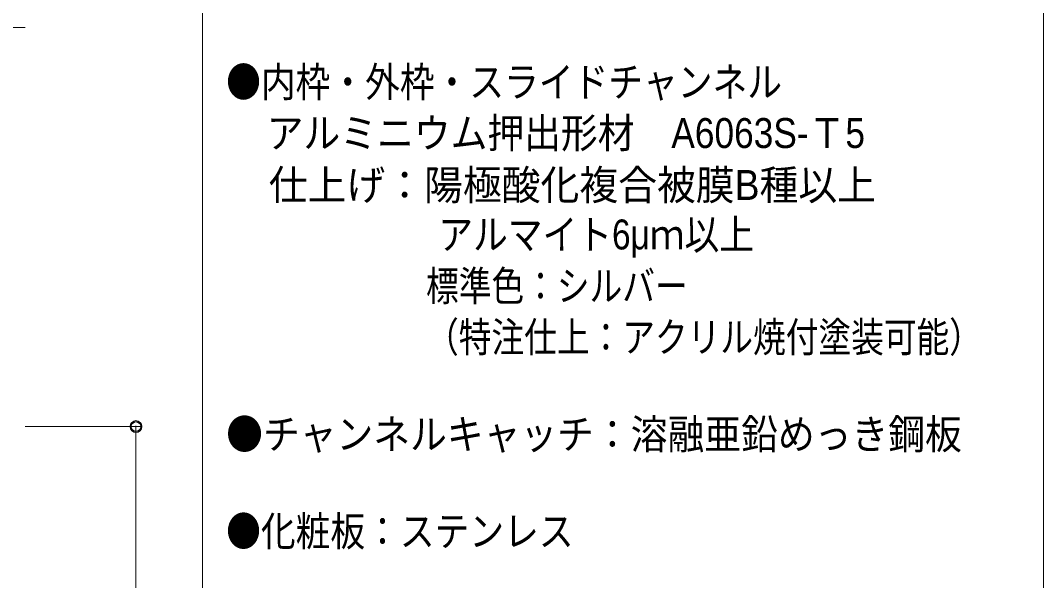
# Model space of a CAD drawing. Units: millimetres, scale not verified. Extents: x -1206 to 1200, y -831 to 831.
# Drawn here: x 682 to 1200, y 257 to 541 of the extents above; entities that cross this region are included whole.
import ezdxf
from ezdxf.enums import TextEntityAlignment as Align

# ---------------------------------------------------------------- set-up
doc = ezdxf.new("R2010")
doc.units = ezdxf.units.MM
doc.header["$LTSCALE"] = 10
doc.header["$PDMODE"] = 32
doc.header["$PDSIZE"] = 5
for name, color, linetype, lineweight in [('0-1_0', 3, 'Continuous', 9), ('0-3_sunpou', 1, 'Continuous', 9), ('0-9_SUNPO', 1, 'Continuous', 9), ('0-F_zumenwaku', 6, 'Continuous', 9)]:
    doc.layers.add(name, color=color, linetype=linetype, lineweight=lineweight)
doc.layers.add('0-4_DEFPOINTS', color=7, linetype='Continuous')
doc.layers.add('0-E_moji', color=2, linetype='Continuous')
doc.styles.add('ＭＳ Ｐゴシック', font='')
doc.styles.get('ＭＳ Ｐゴシック').set_extended_font_data('MS PGothic')

# ---------------------------------------------------------------- blocks, each defined once
blk = doc.blocks.new('_ORIGIN')
at = {"layer": '0-1_0', "color": 1}
blk.add_line((0, 0), (-10, 0), dxfattribs=at)
blk.add_circle((0, 0), 5, dxfattribs=at)

msp = doc.modelspace()

# ---------------------------------------------------------------- linework, layer by layer
at = {"layer": '0-3_sunpou'}
for p, q in [((684.2, 334.67), (743.36, 334.67)), ((740.36, -568.33), (740.36, 328.67))]:
    msp.add_line(p, q, dxfattribs=at)
at = {"layer": '0-4_DEFPOINTS'}
msp.add_point((740.36, 334.67), dxfattribs=at)
at = {"layer": '0-9_SUNPO'}
msp.add_line((678.2, 537.02), (684.2, 537.02), dxfattribs=at)
at = {"layer": '0-F_zumenwaku'}
msp.add_line((774.12, 831.22), (774.12, -830.78), dxfattribs=at)
msp.add_lwpolyline([(-1199.88, -830.78), (1200.12, -830.78), (1200.12, 831.22), (-1199.88, 831.22)], close=True, dxfattribs=at)

# ---------------------------------------------------------------- block references
at = {"layer": '0-3_sunpou', "xscale": 0.6, "yscale": 0.6, "rotation": 90}
msp.add_blockref('_ORIGIN', (740.36, 334.67), dxfattribs=at)

# ---------------------------------------------------------------- texts
at = {"layer": '0-E_moji', "style": 'ＭＳ Ｐゴシック'}
for s, width, p in [('●内枠・外枠・スライドチャンネル', 0.85, (786.03, 497.22)), ('\u3000アルミニウム押出形材\u3000A6063S-Ｔ5', 0.9, (787.93, 471.35)), ('\u3000仕上げ：陽極酸化複合被膜B種以上', 0.95, (787.93, 445.01)), ('\u3000\u3000\u3000\u3000\u3000\u3000アルマイト6μｍ以上', 0.85, (787.93, 419.92)), ('\u3000\u3000\u3000\u3000\u3000\u3000標準色：シルバー', 0.8, (787.93, 393.82)), ('\u3000\u3000\u3000\u3000\u3000\u3000（特注仕上：アクリル焼付塗装可能）', 0.8, (787.93, 367.87)), ('●チャンネルキャッチ：溶融亜鉛めっき鋼板', 0.9, (786.03, 318.66)), ('●化粧板：ステンレス\u3000', 0.85, (786.03, 269.46))]:
    msp.add_text(s, height=15.18, dxfattribs=dict(at, width=width)).set_placement(p, align=Align.BOTTOM_LEFT)

doc.saveas('drawing.dxf')
